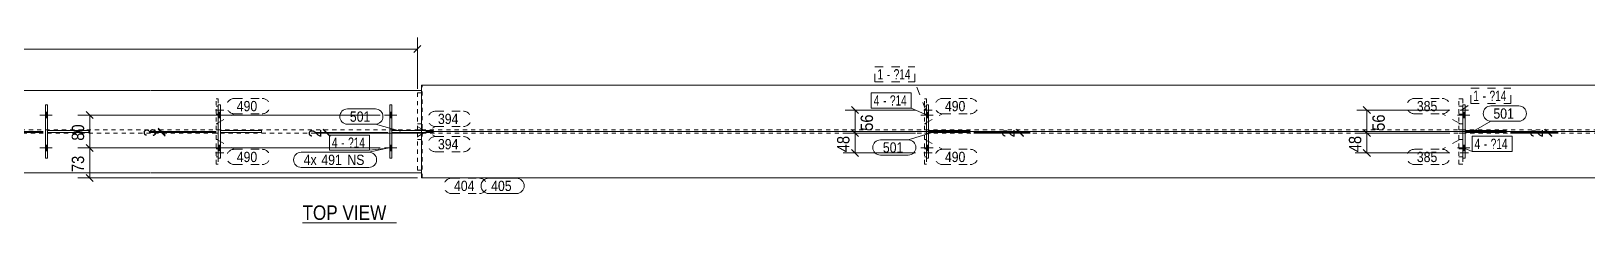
# Model space of a CAD drawing. Header units: millimetres. Extents: x 2 to 1174, y 1 to 825.
# Drawn here: x 458.1 to 835.3, y 560.3 to 606.9 of the extents above; entities that cross this region are included whole.
import ezdxf

# ---------------------------------------------------------------- set-up
doc = ezdxf.new("R2010")
doc.units = ezdxf.units.MM
for name, pattern in [('XKITLINE00', [0]), ('XKITLINE01', [4, 1, -1, 1, -1]), ('XKITLINE02', [4, 2, -2])]:
    doc.linetypes.add(name, pattern=pattern)
for name, color, linetype, lineweight in [('Bolt', 3, 'Continuous', 0), ('BoltMark', 7, 'Continuous', 0), ('Dimensions', 7, 'Continuous', 0), ('OtherObjectType', 7, 'Continuous', 0), ('Part', 2, 'Continuous', 0), ('PartMark', 7, 'Continuous', 0)]:
    doc.layers.add(name, color=color, linetype=linetype, lineweight=lineweight)
doc.styles.add('ARIAL', font='ARIAL.TTF')
doc.styles.add('ARIAL_NARROW', font='ARIALN.TTF')

# ---------------------------------------------------------------- blocks, each defined once
blk = doc.blocks.new('*A79')
at = {"layer": 'Part', "color": 2, "linetype": 'XKITLINE00', "lineweight": 0}
for p, q in [((445.57, 592.54), (487.05, 592.54)), ((487.15, 592.54), (528.95, 592.54)), ((529.05, 592.54), (552.71, 592.54)), ((552.71, 592.54), (552.71, 582.79)), ((552.71, 572.54), (552.71, 582.29)), ((445.57, 572.54), (487.05, 572.54)), ((487.15, 572.54), (528.95, 572.54)), ((529.05, 572.54), (552.71, 572.54))]:
    blk.add_line(p, q, dxfattribs=at)
at = {"layer": 'Part', "color": 7, "linetype": 'XKITLINE01', "lineweight": 0}
for p, q in [((445.57, 582.94), (487.05, 582.94)), ((487.05, 582.14), (445.57, 582.14)), ((487.15, 582.94), (528.95, 582.94)), ((528.95, 582.14), (487.15, 582.14)), ((529.05, 582.94), (552.71, 582.94)), ((552.71, 582.14), (529.05, 582.14)), ((552.71, 582.79), (552.71, 582.29))]:
    blk.add_line(p, q, dxfattribs=at)
blk = doc.blocks.new('*A80')
at = {"layer": 'Part', "color": 7, "linetype": 'XKITLINE01', "lineweight": 0}
for p, q in [((674.53, 574.64), (674.53, 582.14)), ((674.53, 582.14), (675.03, 582.14)), ((675.03, 582.14), (675.03, 574.64)), ((674.53, 580.64), (675.03, 580.64)), ((675.03, 574.64), (674.53, 574.64))]:
    blk.add_line(p, q, dxfattribs=at)
blk = doc.blocks.new('*A81')
at = {"layer": 'Part', "color": 7, "linetype": 'XKITLINE01', "lineweight": 0}
for p, q in [((502.95, 574.64), (502.95, 582.14)), ((502.95, 582.14), (503.45, 582.14)), ((503.45, 582.14), (503.45, 574.64)), ((502.95, 580.64), (503.45, 580.64)), ((503.45, 574.64), (502.95, 574.64))]:
    blk.add_line(p, q, dxfattribs=at)
blk = doc.blocks.new('*A82')
at = {"layer": 'Part', "color": 2, "linetype": 'XKITLINE00', "lineweight": 0}
for p, q in [((503.45, 576.04), (503.45, 589.04)), ((503.45, 589.04), (503.95, 589.04)), ((503.95, 589.04), (503.95, 576.04)), ((503.95, 576.04), (503.45, 576.04))]:
    blk.add_line(p, q, dxfattribs=at)
blk = doc.blocks.new('*A83')
at = {"layer": 'Part', "color": 7, "linetype": 'XKITLINE01', "lineweight": 0}
for p, q in [((502.95, 582.94), (502.95, 590.44)), ((502.95, 590.44), (503.45, 590.44)), ((503.45, 590.44), (503.45, 582.94)), ((502.95, 584.44), (503.45, 584.44)), ((503.45, 582.94), (502.95, 582.94))]:
    blk.add_line(p, q, dxfattribs=at)
blk = doc.blocks.new('*A84')
at = {"layer": 'Part', "color": 2, "linetype": 'XKITLINE00', "lineweight": 0}
for p, q in [((503.95, 582.79), (513.95, 582.79)), ((513.95, 582.29), (503.95, 582.29)), ((513.95, 582.29), (513.95, 582.79))]:
    blk.add_line(p, q, dxfattribs=at)
at = {"layer": 'Part', "color": 7, "linetype": 'XKITLINE01', "lineweight": 0}
blk.add_line((503.95, 582.29), (503.95, 582.79), dxfattribs=at)
blk.add_line((503.95, 582.29), (503.95, 582.79), dxfattribs=at)
blk = doc.blocks.new('*A85')
at = {"layer": 'Part', "color": 2, "linetype": 'XKITLINE00', "lineweight": 0}
for p, q in [((461.55, 576.04), (461.55, 589.04)), ((461.55, 589.04), (462.05, 589.04)), ((462.05, 589.04), (462.05, 576.04)), ((462.05, 576.04), (461.55, 576.04))]:
    blk.add_line(p, q, dxfattribs=at)
blk = doc.blocks.new('*A86')
at = {"layer": 'Part', "color": 2, "linetype": 'XKITLINE00', "lineweight": 0}
for p, q in [((462.05, 582.79), (472.05, 582.79)), ((472.05, 582.29), (462.05, 582.29)), ((472.05, 582.29), (472.05, 582.79))]:
    blk.add_line(p, q, dxfattribs=at)
at = {"layer": 'Part', "color": 7, "linetype": 'XKITLINE01', "lineweight": 0}
blk.add_line((462.05, 582.29), (462.05, 582.79), dxfattribs=at)
blk.add_line((462.05, 582.29), (462.05, 582.79), dxfattribs=at)
blk = doc.blocks.new('*A101')
at = {"layer": 'Part', "color": 2, "linetype": 'XKITLINE00', "lineweight": 0}
for p, q in [((805.03, 576.04), (805.03, 589.04)), ((805.03, 589.04), (805.53, 589.04)), ((805.53, 589.04), (805.53, 576.04)), ((805.53, 576.04), (805.03, 576.04))]:
    blk.add_line(p, q, dxfattribs=at)
blk = doc.blocks.new('*A102')
at = {"layer": 'Part', "color": 7, "linetype": 'XKITLINE01', "lineweight": 0}
for p, q in [((804.03, 582.94), (804.03, 590.44)), ((804.03, 590.44), (805.03, 590.44)), ((805.03, 590.44), (805.03, 582.94)), ((804.03, 584.44), (805.03, 584.44)), ((805.03, 582.94), (804.03, 582.94))]:
    blk.add_line(p, q, dxfattribs=at)
blk = doc.blocks.new('*A103')
at = {"layer": 'Part', "color": 2, "linetype": 'XKITLINE00', "lineweight": 0}
for p, q in [((805.53, 582.79), (815.53, 582.79)), ((815.53, 582.29), (805.53, 582.29)), ((815.53, 582.29), (815.53, 582.79))]:
    blk.add_line(p, q, dxfattribs=at)
at = {"layer": 'Part', "color": 7, "linetype": 'XKITLINE01', "lineweight": 0}
blk.add_line((805.53, 582.29), (805.53, 582.79), dxfattribs=at)
blk.add_line((805.53, 582.29), (805.53, 582.79), dxfattribs=at)
blk = doc.blocks.new('*A104')
at = {"layer": 'Part', "color": 2, "linetype": 'XKITLINE00', "lineweight": 0}
for p, q in [((675.03, 576.04), (675.03, 589.04)), ((675.03, 589.04), (675.53, 589.04)), ((675.53, 589.04), (675.53, 576.04)), ((675.53, 576.04), (675.03, 576.04))]:
    blk.add_line(p, q, dxfattribs=at)
blk = doc.blocks.new('*A105')
at = {"layer": 'Part', "color": 7, "linetype": 'XKITLINE01', "lineweight": 0}
for p, q in [((674.53, 582.94), (674.53, 590.44)), ((674.53, 590.44), (675.03, 590.44)), ((675.03, 590.44), (675.03, 582.94)), ((674.53, 584.44), (675.03, 584.44)), ((675.03, 582.94), (674.53, 582.94))]:
    blk.add_line(p, q, dxfattribs=at)
blk = doc.blocks.new('*A106')
at = {"layer": 'Part', "color": 2, "linetype": 'XKITLINE00', "lineweight": 0}
for p, q in [((675.53, 582.79), (685.53, 582.79)), ((685.53, 582.29), (675.53, 582.29)), ((685.53, 582.29), (685.53, 582.79))]:
    blk.add_line(p, q, dxfattribs=at)
at = {"layer": 'Part', "color": 7, "linetype": 'XKITLINE01', "lineweight": 0}
blk.add_line((675.53, 582.29), (675.53, 582.79), dxfattribs=at)
blk.add_line((675.53, 582.29), (675.53, 582.79), dxfattribs=at)
blk = doc.blocks.new('*A107')
at = {"layer": 'Part', "color": 2, "linetype": 'XKITLINE00', "lineweight": 0}
for p, q in [((545.03, 576.04), (545.03, 589.04)), ((545.03, 589.04), (545.53, 589.04)), ((545.53, 589.04), (545.53, 576.04)), ((545.53, 576.04), (545.03, 576.04))]:
    blk.add_line(p, q, dxfattribs=at)
blk = doc.blocks.new('*A108')
at = {"layer": 'Part', "color": 2, "linetype": 'XKITLINE00', "lineweight": 0}
for p, q in [((545.53, 582.79), (555.53, 582.79)), ((555.53, 582.29), (545.53, 582.29)), ((555.53, 582.29), (555.53, 582.79))]:
    blk.add_line(p, q, dxfattribs=at)
at = {"layer": 'Part', "color": 7, "linetype": 'XKITLINE01', "lineweight": 0}
blk.add_line((545.53, 582.29), (545.53, 582.79), dxfattribs=at)
blk.add_line((545.53, 582.29), (545.53, 582.79), dxfattribs=at)
blk = doc.blocks.new('*A119')
at = {"layer": 'Part', "color": 7, "linetype": 'XKITLINE01', "lineweight": 0}
for p, q in [((552.71, 582.94), (552.71, 582.94)), ((552.71, 582.94), (951.8, 582.94)), ((552.71, 582.14), (552.71, 582.94)), ((552.71, 582.14), (552.71, 582.94)), ((951.8, 582.14), (552.71, 582.14))]:
    blk.add_line(p, q, dxfattribs=at)
blk = doc.blocks.new('*A120')
at = {"layer": 'Part', "color": 7, "linetype": 'XKITLINE01', "lineweight": 0}
for p, q in [((551.71, 582.14), (551.71, 573.14)), ((552.71, 582.14), (551.71, 582.14)), ((552.71, 573.14), (552.71, 582.14)), ((552.71, 580.64), (551.71, 580.64)), ((551.71, 573.14), (552.71, 573.14))]:
    blk.add_line(p, q, dxfattribs=at)
blk = doc.blocks.new('*A121')
at = {"layer": 'Part', "color": 7, "linetype": 'XKITLINE01', "lineweight": 0}
for p, q in [((551.71, 591.94), (551.71, 582.94)), ((552.71, 591.94), (551.71, 591.94)), ((552.71, 582.94), (552.71, 591.94)), ((552.71, 584.44), (551.71, 584.44)), ((551.71, 582.94), (552.71, 582.94))]:
    blk.add_line(p, q, dxfattribs=at)
blk = doc.blocks.new('*A124')
at = {"layer": 'Part', "color": 7, "linetype": 'XKITLINE01', "lineweight": 0}
for p, q in [((940.49, 593.79), (552.71, 593.79)), ((552.71, 593.79), (552.71, 571.29)), ((552.88, 571.29), (552.88, 593.79)), ((552.71, 571.29), (940.49, 571.29))]:
    blk.add_line(p, q, dxfattribs=at)
blk = doc.blocks.new('*A126')
at = {"layer": 'Part', "color": 2, "linetype": 'XKITLINE00', "lineweight": 0}
for p, q in [((951.8, 593.79), (552.71, 593.79)), ((552.71, 593.79), (552.71, 582.79)), ((552.71, 571.29), (552.71, 582.29)), ((951.8, 571.29), (552.71, 571.29))]:
    blk.add_line(p, q, dxfattribs=at)
at = {"layer": 'Part', "color": 7, "linetype": 'XKITLINE01', "lineweight": 0}
blk.add_line((552.71, 582.79), (552.71, 582.29), dxfattribs=at)
blk = doc.blocks.new('*A128')
at = {"layer": 'Bolt', "color": 3, "linetype": 'XKITLINE02', "lineweight": 0}
for p, q in [((504.8, 577.34), (501.8, 577.34)), ((503.45, 578.32), (502.95, 578.32)), ((503.45, 576.36), (502.95, 576.36))]:
    blk.add_line(p, q, dxfattribs=at)
blk = doc.blocks.new('*A129')
at = {"layer": 'Bolt'}
for points in [[(503.45, 587.24), (503.95, 587.24), (503.95, 585.84), (503.45, 585.84)], [(503.45, 587.24), (503.95, 587.24), (503.95, 585.84), (503.45, 585.84)], [(503.45, 579.24), (503.95, 579.24), (503.95, 577.84), (503.45, 577.84)], [(503.45, 579.24), (503.95, 579.24), (503.95, 577.84), (503.45, 577.84)]]:
    blk.add_hatch(color=3, dxfattribs=at).paths.add_polyline_path(points, flags=17)
at = {"layer": 'Bolt', "color": 3, "linetype": 'XKITLINE00', "lineweight": 0}
for p, q in [((505.11, 586.54), (502.11, 586.54)), ((505.11, 586.54), (502.11, 586.54)), ((503.95, 587.24), (503.45, 587.24)), ((503.95, 587.24), (503.45, 587.24)), ((503.95, 585.84), (503.45, 585.84)), ((503.95, 585.84), (503.45, 585.84)), ((505.11, 578.54), (502.11, 578.54)), ((505.11, 578.54), (502.11, 578.54)), ((503.95, 579.24), (503.45, 579.24)), ((503.95, 579.24), (503.45, 579.24)), ((503.95, 577.84), (503.45, 577.84)), ((503.95, 577.84), (503.45, 577.84))]:
    blk.add_line(p, q, dxfattribs=at)
blk = doc.blocks.new('*A130')
at = {"layer": 'Bolt', "color": 3, "linetype": 'XKITLINE02', "lineweight": 0}
for p, q in [((503.45, 588.72), (502.95, 588.72)), ((504.8, 587.74), (501.8, 587.74)), ((503.45, 586.76), (502.95, 586.76))]:
    blk.add_line(p, q, dxfattribs=at)
blk = doc.blocks.new('*A131')
at = {"layer": 'Bolt'}
for points in [[(461.55, 587.24), (462.05, 587.24), (462.05, 585.84), (461.55, 585.84)], [(461.55, 587.24), (462.05, 587.24), (462.05, 585.84), (461.55, 585.84)], [(461.55, 579.24), (462.05, 579.24), (462.05, 577.84), (461.55, 577.84)], [(461.55, 579.24), (462.05, 579.24), (462.05, 577.84), (461.55, 577.84)]]:
    blk.add_hatch(color=3, dxfattribs=at).paths.add_polyline_path(points, flags=17)
at = {"layer": 'Bolt', "color": 3, "linetype": 'XKITLINE00', "lineweight": 0}
for p, q in [((463.21, 586.54), (460.21, 586.54)), ((463.21, 586.54), (460.21, 586.54)), ((462.05, 587.24), (461.55, 587.24)), ((462.05, 587.24), (461.55, 587.24)), ((462.05, 585.84), (461.55, 585.84)), ((462.05, 585.84), (461.55, 585.84)), ((463.21, 578.54), (460.21, 578.54)), ((463.21, 578.54), (460.21, 578.54)), ((462.05, 579.24), (461.55, 579.24)), ((462.05, 579.24), (461.55, 579.24)), ((462.05, 577.84), (461.55, 577.84)), ((462.05, 577.84), (461.55, 577.84))]:
    blk.add_line(p, q, dxfattribs=at)
blk = doc.blocks.new('*A143')
at = {"layer": 'Bolt', "color": 3, "linetype": 'XKITLINE02', "lineweight": 0}
for p, q in [((806.38, 577.34), (802.88, 577.34)), ((805.03, 578.32), (804.03, 578.32)), ((805.03, 576.36), (804.03, 576.36))]:
    blk.add_line(p, q, dxfattribs=at)
blk = doc.blocks.new('*A144')
at = {"layer": 'Bolt', "color": 3, "linetype": 'XKITLINE02', "lineweight": 0}
for p, q in [((676.38, 577.34), (673.38, 577.34)), ((675.03, 578.32), (674.53, 578.32)), ((675.03, 576.36), (674.53, 576.36))]:
    blk.add_line(p, q, dxfattribs=at)
blk = doc.blocks.new('*A145')
at = {"layer": 'Bolt'}
for points in [[(805.03, 587.24), (805.53, 587.24), (805.53, 585.84), (805.03, 585.84)], [(805.03, 587.24), (805.53, 587.24), (805.53, 585.84), (805.03, 585.84)], [(805.03, 579.24), (805.53, 579.24), (805.53, 577.84), (805.03, 577.84)], [(805.03, 579.24), (805.53, 579.24), (805.53, 577.84), (805.03, 577.84)]]:
    blk.add_hatch(color=3, dxfattribs=at).paths.add_polyline_path(points, flags=17)
at = {"layer": 'Bolt', "color": 3, "linetype": 'XKITLINE00', "lineweight": 0}
for p, q in [((806.69, 586.54), (803.69, 586.54)), ((806.69, 586.54), (803.69, 586.54)), ((805.53, 587.24), (805.03, 587.24)), ((805.53, 587.24), (805.03, 587.24)), ((805.53, 585.84), (805.03, 585.84)), ((805.53, 585.84), (805.03, 585.84)), ((806.69, 578.54), (803.69, 578.54)), ((806.69, 578.54), (803.69, 578.54)), ((805.53, 579.24), (805.03, 579.24)), ((805.53, 579.24), (805.03, 579.24)), ((805.53, 577.84), (805.03, 577.84)), ((805.53, 577.84), (805.03, 577.84))]:
    blk.add_line(p, q, dxfattribs=at)
blk = doc.blocks.new('*A146')
at = {"layer": 'Bolt', "color": 3, "linetype": 'XKITLINE02', "lineweight": 0}
for p, q in [((805.03, 588.72), (804.03, 588.72)), ((806.38, 587.74), (802.88, 587.74)), ((805.03, 586.76), (804.03, 586.76))]:
    blk.add_line(p, q, dxfattribs=at)
blk = doc.blocks.new('*A147')
at = {"layer": 'Bolt'}
for points in [[(675.03, 587.24), (675.53, 587.24), (675.53, 585.84), (675.03, 585.84)], [(675.03, 587.24), (675.53, 587.24), (675.53, 585.84), (675.03, 585.84)], [(675.03, 579.24), (675.53, 579.24), (675.53, 577.84), (675.03, 577.84)], [(675.03, 579.24), (675.53, 579.24), (675.53, 577.84), (675.03, 577.84)]]:
    blk.add_hatch(color=3, dxfattribs=at).paths.add_polyline_path(points, flags=17)
at = {"layer": 'Bolt', "color": 3, "linetype": 'XKITLINE00', "lineweight": 0}
for p, q in [((676.69, 586.54), (673.69, 586.54)), ((676.69, 586.54), (673.69, 586.54)), ((675.53, 587.24), (675.03, 587.24)), ((675.53, 587.24), (675.03, 587.24)), ((675.53, 585.84), (675.03, 585.84)), ((675.53, 585.84), (675.03, 585.84)), ((676.69, 578.54), (673.69, 578.54)), ((676.69, 578.54), (673.69, 578.54)), ((675.53, 579.24), (675.03, 579.24)), ((675.53, 579.24), (675.03, 579.24)), ((675.53, 577.84), (675.03, 577.84)), ((675.53, 577.84), (675.03, 577.84))]:
    blk.add_line(p, q, dxfattribs=at)
blk = doc.blocks.new('*A148')
at = {"layer": 'Bolt', "color": 3, "linetype": 'XKITLINE02', "lineweight": 0}
for p, q in [((675.03, 588.72), (674.53, 588.72)), ((676.38, 587.74), (673.38, 587.74)), ((675.03, 586.76), (674.53, 586.76))]:
    blk.add_line(p, q, dxfattribs=at)
blk = doc.blocks.new('*A149')
at = {"layer": 'Bolt'}
for points in [[(545.03, 587.24), (545.53, 587.24), (545.53, 585.84), (545.03, 585.84)], [(545.03, 587.24), (545.53, 587.24), (545.53, 585.84), (545.03, 585.84)], [(545.03, 579.24), (545.53, 579.24), (545.53, 577.84), (545.03, 577.84)], [(545.03, 579.24), (545.53, 579.24), (545.53, 577.84), (545.03, 577.84)]]:
    blk.add_hatch(color=3, dxfattribs=at).paths.add_polyline_path(points, flags=17)
at = {"layer": 'Bolt', "color": 3, "linetype": 'XKITLINE00', "lineweight": 0}
for p, q in [((546.69, 586.54), (543.69, 586.54)), ((546.69, 586.54), (543.69, 586.54)), ((545.53, 587.24), (545.03, 587.24)), ((545.53, 587.24), (545.03, 587.24)), ((545.53, 585.84), (545.03, 585.84)), ((545.53, 585.84), (545.03, 585.84)), ((546.69, 578.54), (543.69, 578.54)), ((546.69, 578.54), (543.69, 578.54)), ((545.53, 579.24), (545.03, 579.24)), ((545.53, 579.24), (545.03, 579.24)), ((545.53, 577.84), (545.03, 577.84)), ((545.53, 577.84), (545.03, 577.84))]:
    blk.add_line(p, q, dxfattribs=at)
blk = doc.blocks.new('*A152')
at = {"layer": 'Part', "color": 7, "linetype": 'XKITLINE01', "lineweight": 0}
for p, q in [((804.03, 574.64), (804.03, 582.14)), ((804.03, 582.14), (805.03, 582.14)), ((805.03, 582.14), (805.03, 574.64)), ((804.03, 580.64), (805.03, 580.64)), ((805.03, 574.64), (804.03, 574.64))]:
    blk.add_line(p, q, dxfattribs=at)
blk = doc.blocks.new('*A295')
at = {"layer": 'Dimensions', "color": 7, "linetype": 'XKITLINE00', "lineweight": 0}
for p, q in [((542.69, 578.54), (469.44, 578.54)), ((471.44, 579.39), (473.14, 577.69)), ((472.29, 571.29), (472.29, 578.54)), ((551.71, 571.29), (469.44, 571.29)), ((471.44, 572.14), (473.14, 570.44))]:
    blk.add_line(p, q, dxfattribs=at)
at = {"layer": 'Dimensions', "color": 3}
for p in [(472.29, 578.54), (472.29, 571.29)]:
    blk.add_point(p, dxfattribs=at)
at = {"layer": 'Dimensions', "color": 3, "style": 'ARIAL', "width": 0.85}
blk.add_text('73', height=3, rotation=90.0002, dxfattribs=at).set_placement((470.94, 572.69))
blk = doc.blocks.new('*A296')
at = {"layer": 'Dimensions', "color": 7, "linetype": 'XKITLINE00', "lineweight": 0}
for p, q in [((542.69, 586.54), (469.44, 586.54)), ((471.44, 587.39), (473.14, 585.69)), ((472.29, 578.54), (472.29, 586.54)), ((542.69, 578.54), (469.44, 578.54)), ((471.44, 579.39), (473.14, 577.69))]:
    blk.add_line(p, q, dxfattribs=at)
at = {"layer": 'Dimensions', "color": 3}
for p in [(472.29, 586.54), (472.29, 578.54)]:
    blk.add_point(p, dxfattribs=at)
at = {"layer": 'Dimensions', "color": 3, "style": 'ARIAL', "width": 0.85}
blk.add_text('80', height=3, rotation=90.0002, dxfattribs=at).set_placement((470.94, 580.31))
blk = doc.blocks.new('*A297')
at = {"layer": 'Dimensions', "color": 7, "linetype": 'XKITLINE00', "lineweight": 0}
for p, q in [((544.53, 582.29), (526.88, 582.29)), ((551.71, 582.14), (526.88, 582.14)), ((528.88, 583.14), (530.58, 581.44)), ((528.88, 582.99), (530.58, 581.29)), ((529.73, 582.14), (529.73, 582.29))]:
    blk.add_line(p, q, dxfattribs=at)
at = {"layer": 'Dimensions', "color": 3}
for p in [(529.73, 582.29), (529.73, 582.14)]:
    blk.add_point(p, dxfattribs=at)
at = {"layer": 'Dimensions', "color": 3, "style": 'ARIAL', "width": 0.85}
blk.add_text('2', height=3, rotation=90.0002, dxfattribs=at).set_placement((528.38, 581.1))
blk = doc.blocks.new('*A298')
at = {"layer": 'Dimensions', "color": 7, "linetype": 'XKITLINE00', "lineweight": 0}
for p, q in [((313.4, 592.94), (313.4, 605.39)), ((551.71, 592.94), (551.71, 605.39)), ((314.24, 603.39), (312.55, 601.69)), ((313.4, 602.54), (551.71, 602.54)), ((552.55, 603.39), (550.86, 601.69))]:
    blk.add_line(p, q, dxfattribs=at)
at = {"layer": 'Dimensions', "color": 3}
for p in [(313.4, 602.54), (551.71, 602.54)]:
    blk.add_point(p, dxfattribs=at)
at = {"layer": 'Dimensions', "color": 3, "style": 'ARIAL', "width": 0.85}
blk.add_text('6798', height=3, dxfattribs=at).set_placement((428.1, 603.89))
blk = doc.blocks.new('*A299')
at = {"layer": 'BoltMark', "color": 7, "linetype": 'XKITLINE00', "lineweight": 0}
for p, q in [((530.37, 581.68), (540.06, 581.68)), ((530.37, 577.98), (530.37, 581.68)), ((540.06, 577.98), (540.06, 581.68)), ((530.37, 577.98), (540.06, 577.98)), ((545.19, 578.54), (540.06, 577.98))]:
    blk.add_line(p, q, dxfattribs=at)
at = {"layer": 'BoltMark', "color": 3, "style": 'ARIAL_NARROW', "width": 0.85}
for s, p in [('4', (530.97, 578.58)), ('?14', (534.9, 578.58)), ('-', (533.24, 578.58))]:
    blk.add_text(s, height=2.5, dxfattribs=at).set_placement(p)
blk = doc.blocks.new('*A300')
at = {"layer": 'PartMark', "color": 7, "linetype": 'XKITLINE00', "lineweight": 0}
for p, q in [((534.73, 588.01), (541.5, 588.01)), ((534.73, 584.31), (541.5, 584.31)), ((547.56, 582.66), (541.5, 584.31))]:
    blk.add_line(p, q, dxfattribs=at)
for centre, start, end in [((534.73, 586.16), 90, 270), ((541.5, 586.16), 270, 90)]:
    blk.add_arc(centre, 1.85, start, end, dxfattribs=at)
at = {"layer": 'PartMark', "color": 3, "style": 'ARIAL', "width": 0.85}
blk.add_text('501', height=2.5, dxfattribs=at).set_placement((535.33, 584.91))
blk = doc.blocks.new('*A301')
at = {"layer": 'PartMark', "color": 7, "linetype": 'XKITLINE00', "lineweight": 0}
for p, q in [((523.55, 577.52), (539.96, 577.52)), ((545.16, 578.67), (539.96, 577.52)), ((523.55, 573.82), (539.96, 573.82))]:
    blk.add_line(p, q, dxfattribs=at)
for centre, start, end in [((523.55, 575.67), 90, 270), ((539.96, 575.67), 270, 90)]:
    blk.add_arc(centre, 1.85, start, end, dxfattribs=at)
at = {"layer": 'PartMark', "color": 3, "style": 'ARIAL', "width": 0.85}
for s, p in [('4x', (524.15, 574.42)), ('491', (528.42, 574.42)), ('NS', (534.73, 574.42))]:
    blk.add_text(s, height=2.5, dxfattribs=at).set_placement(p)
blk = doc.blocks.new('*A302')
at = {"layer": 'OtherObjectType', "color": 7, "linetype": 'XKITLINE00', "lineweight": 0}
blk.add_line((523.84, 560.34), (546.66, 560.34), dxfattribs=at)
at = {"layer": 'OtherObjectType', "color": 7, "style": 'ARIAL', "width": 0.85}
blk.add_text('TOP VIEW', height=3.5, dxfattribs=at).set_placement((523.84, 561.09))
blk = doc.blocks.new('*A309')
at = {"layer": 'Dimensions', "color": 7, "linetype": 'XKITLINE00', "lineweight": 0}
for p, q in [((461.05, 582.54), (442.88, 582.54)), ((461.05, 582.29), (442.88, 582.29)), ((444.88, 583.39), (446.58, 581.69)), ((444.88, 583.14), (446.58, 581.44)), ((445.73, 582.29), (445.73, 582.54))]:
    blk.add_line(p, q, dxfattribs=at)
at = {"layer": 'Dimensions', "color": 3}
for p in [(445.73, 582.54), (445.73, 582.29)]:
    blk.add_point(p, dxfattribs=at)
at = {"layer": 'Dimensions', "color": 3, "style": 'ARIAL', "width": 0.85}
blk.add_text('3', height=3, rotation=90.0002, dxfattribs=at).set_placement((444.38, 581.3))
blk = doc.blocks.new('*A310')
at = {"layer": 'Dimensions', "color": 7, "linetype": 'XKITLINE00', "lineweight": 0}
for p, q in [((502.95, 582.54), (486.88, 582.54)), ((502.95, 582.29), (486.88, 582.29)), ((488.88, 583.39), (490.58, 581.69)), ((488.88, 583.14), (490.58, 581.44)), ((489.73, 582.29), (489.73, 582.54))]:
    blk.add_line(p, q, dxfattribs=at)
at = {"layer": 'Dimensions', "color": 3}
for p in [(489.73, 582.54), (489.73, 582.29)]:
    blk.add_point(p, dxfattribs=at)
at = {"layer": 'Dimensions', "color": 3, "style": 'ARIAL', "width": 0.85}
blk.add_text('3', height=3, rotation=90.0002, dxfattribs=at).set_placement((488.38, 581.3))
blk = doc.blocks.new('*A324')
at = {"layer": 'PartMark', "color": 7, "linetype": 'XKITLINE02', "lineweight": 0}
for p, q in [((507.32, 590.56), (514.08, 590.56)), ((503.08, 584.47), (507.32, 586.86)), ((507.32, 586.86), (514.08, 586.86))]:
    blk.add_line(p, q, dxfattribs=at)
for centre, start, end in [((507.32, 588.71), 90, 270), ((514.08, 588.71), 270, 90)]:
    blk.add_arc(centre, 1.85, start, end, dxfattribs=at)
at = {"layer": 'PartMark', "color": 3, "style": 'ARIAL', "width": 0.85}
blk.add_text('490', height=2.5, dxfattribs=at).set_placement((507.92, 587.46))
blk = doc.blocks.new('*A325')
at = {"layer": 'PartMark', "color": 7, "linetype": 'XKITLINE02', "lineweight": 0}
for p, q in [((503.08, 580.61), (507.32, 578.22)), ((507.32, 578.22), (514.08, 578.22)), ((507.32, 574.52), (514.08, 574.52))]:
    blk.add_line(p, q, dxfattribs=at)
for centre, start, end in [((507.32, 576.37), 90, 270), ((514.08, 576.37), 270, 90)]:
    blk.add_arc(centre, 1.85, start, end, dxfattribs=at)
at = {"layer": 'PartMark', "color": 3, "style": 'ARIAL', "width": 0.85}
blk.add_text('490', height=2.5, dxfattribs=at).set_placement((507.92, 575.12))
blk = doc.blocks.new('*A332')
at = {"layer": 'Dimensions', "color": 7, "linetype": 'XKITLINE00', "lineweight": 0}
blk.add_line((553.71, 582.54), (972.58, 582.54), dxfattribs=at)
blk = doc.blocks.new('*A333')
at = {"layer": 'Dimensions', "color": 7, "linetype": 'XKITLINE00', "lineweight": 0}
for p, q in [((801.88, 582.14), (778.88, 582.14)), ((780.88, 582.99), (782.58, 581.29)), ((781.73, 577.34), (781.73, 582.14)), ((801.88, 577.34), (778.88, 577.34)), ((780.88, 578.19), (782.58, 576.49))]:
    blk.add_line(p, q, dxfattribs=at)
at = {"layer": 'Dimensions', "color": 3}
for p in [(781.73, 582.14), (781.73, 577.34)]:
    blk.add_point(p, dxfattribs=at)
at = {"layer": 'Dimensions', "color": 3, "style": 'ARIAL', "width": 0.85}
blk.add_text('48', height=3, rotation=90.0002, dxfattribs=at).set_placement((780.38, 577.51))
blk = doc.blocks.new('*A334')
at = {"layer": 'Dimensions', "color": 7, "linetype": 'XKITLINE00', "lineweight": 0}
for p, q in [((780.88, 588.59), (782.58, 586.89)), ((801.88, 587.74), (779.33, 587.74)), ((781.73, 582.14), (781.73, 587.74)), ((801.88, 582.14), (779.33, 582.14)), ((780.88, 582.99), (782.58, 581.29))]:
    blk.add_line(p, q, dxfattribs=at)
at = {"layer": 'Dimensions', "color": 3}
for p in [(781.73, 587.74), (781.73, 582.14)]:
    blk.add_point(p, dxfattribs=at)
at = {"layer": 'Dimensions', "color": 3, "style": 'ARIAL', "width": 0.85}
blk.add_text('56', height=3, rotation=90.0002, dxfattribs=at).set_placement((786.08, 582.71))
blk = doc.blocks.new('*A335')
at = {"layer": 'Dimensions', "color": 7, "linetype": 'XKITLINE00', "lineweight": 0}
for p, q in [((672.38, 582.14), (654.88, 582.14)), ((656.88, 582.99), (658.58, 581.29)), ((657.73, 577.34), (657.73, 582.14)), ((672.38, 577.34), (654.88, 577.34)), ((656.88, 578.19), (658.58, 576.49))]:
    blk.add_line(p, q, dxfattribs=at)
at = {"layer": 'Dimensions', "color": 3}
for p in [(657.73, 582.14), (657.73, 577.34)]:
    blk.add_point(p, dxfattribs=at)
at = {"layer": 'Dimensions', "color": 3, "style": 'ARIAL', "width": 0.85}
blk.add_text('48', height=3, rotation=90.0002, dxfattribs=at).set_placement((656.38, 577.51))
blk = doc.blocks.new('*A336')
at = {"layer": 'Dimensions', "color": 7, "linetype": 'XKITLINE00', "lineweight": 0}
for p, q in [((656.88, 588.59), (658.58, 586.89)), ((672.38, 587.74), (655.33, 587.74)), ((657.73, 582.14), (657.73, 587.74)), ((672.38, 582.14), (655.33, 582.14)), ((656.88, 582.99), (658.58, 581.29))]:
    blk.add_line(p, q, dxfattribs=at)
at = {"layer": 'Dimensions', "color": 3}
for p in [(657.73, 587.74), (657.73, 582.14)]:
    blk.add_point(p, dxfattribs=at)
at = {"layer": 'Dimensions', "color": 3, "style": 'ARIAL', "width": 0.85}
blk.add_text('56', height=3, rotation=90.0002, dxfattribs=at).set_placement((662.08, 582.71))
blk = doc.blocks.new('*A337')
at = {"layer": 'Dimensions', "color": 7, "linetype": 'XKITLINE00', "lineweight": 0}
for p, q in [((816.53, 582.29), (828.13, 582.29)), ((816.53, 582.14), (828.13, 582.14)), ((824.88, 583.14), (826.58, 581.44)), ((824.88, 582.99), (826.58, 581.29)), ((825.73, 582.14), (825.73, 582.29))]:
    blk.add_line(p, q, dxfattribs=at)
at = {"layer": 'Dimensions', "color": 3}
for p in [(825.73, 582.29), (825.73, 582.14)]:
    blk.add_point(p, dxfattribs=at)
at = {"layer": 'Dimensions', "color": 3, "style": 'ARIAL', "width": 0.85}
blk.add_text('2', height=3, rotation=90.0002, dxfattribs=at).set_placement((824.38, 581.1))
blk = doc.blocks.new('*A338')
at = {"layer": 'Dimensions', "color": 7, "linetype": 'XKITLINE00', "lineweight": 0}
for p, q in [((686.53, 582.29), (700.13, 582.29)), ((686.53, 582.14), (700.13, 582.14)), ((696.88, 583.14), (698.58, 581.44)), ((696.88, 582.99), (698.58, 581.29)), ((697.73, 582.14), (697.73, 582.29))]:
    blk.add_line(p, q, dxfattribs=at)
at = {"layer": 'Dimensions', "color": 3}
for p in [(697.73, 582.29), (697.73, 582.14)]:
    blk.add_point(p, dxfattribs=at)
at = {"layer": 'Dimensions', "color": 3, "style": 'ARIAL', "width": 0.85}
blk.add_text('2', height=3, rotation=90.0002, dxfattribs=at).set_placement((696.38, 581.1))
blk = doc.blocks.new('*A341')
at = {"layer": 'BoltMark', "color": 7, "linetype": 'XKITLINE02', "lineweight": 0}
for p, q in [((662.56, 598.28), (672.25, 598.28)), ((662.56, 594.58), (662.56, 598.28)), ((672.25, 594.58), (672.25, 598.28)), ((662.56, 594.58), (672.25, 594.58)), ((674.88, 587.74), (672.25, 594.58))]:
    blk.add_line(p, q, dxfattribs=at)
at = {"layer": 'BoltMark', "color": 3, "style": 'ARIAL_NARROW', "width": 0.85}
for s, p in [('1', (663.16, 595.18)), ('-', (665.43, 595.18)), ('?14', (667.09, 595.18))]:
    blk.add_text(s, height=2.5, dxfattribs=at).set_placement(p)
blk = doc.blocks.new('*A342')
at = {"layer": 'BoltMark', "color": 7, "linetype": 'XKITLINE00', "lineweight": 0}
for p, q in [((661.66, 591.93), (671.35, 591.93)), ((661.66, 588.23), (661.66, 591.93)), ((671.35, 588.23), (671.35, 591.93)), ((661.66, 588.23), (671.35, 588.23)), ((675.19, 586.54), (671.35, 588.23))]:
    blk.add_line(p, q, dxfattribs=at)
at = {"layer": 'BoltMark', "color": 3, "style": 'ARIAL_NARROW', "width": 0.85}
for s, p in [('4', (662.26, 588.83)), ('-', (664.53, 588.83)), ('?14', (666.19, 588.83))]:
    blk.add_text(s, height=2.5, dxfattribs=at).set_placement(p)
blk = doc.blocks.new('*A343')
at = {"layer": 'BoltMark', "color": 7, "linetype": 'XKITLINE02', "lineweight": 0}
for p, q in [((806.93, 593.05), (816.62, 593.05)), ((806.93, 589.35), (806.93, 593.05)), ((816.62, 589.35), (816.62, 593.05)), ((804.63, 587.74), (806.93, 589.35)), ((806.93, 589.35), (816.62, 589.35))]:
    blk.add_line(p, q, dxfattribs=at)
at = {"layer": 'BoltMark', "color": 3, "style": 'ARIAL_NARROW', "width": 0.85}
for s, p in [('1', (807.53, 589.95)), ('?14', (811.46, 589.95)), ('-', (809.8, 589.95))]:
    blk.add_text(s, height=2.5, dxfattribs=at).set_placement(p)
blk = doc.blocks.new('*A344')
at = {"layer": 'BoltMark', "color": 7, "linetype": 'XKITLINE00', "lineweight": 0}
for p, q in [((807.23, 581.39), (816.91, 581.39)), ((807.23, 577.69), (807.23, 581.39)), ((816.91, 577.69), (816.91, 581.39)), ((805.19, 578.54), (807.23, 577.69)), ((807.23, 577.69), (816.91, 577.69))]:
    blk.add_line(p, q, dxfattribs=at)
at = {"layer": 'BoltMark', "color": 3, "style": 'ARIAL_NARROW', "width": 0.85}
for s, p in [('4', (807.83, 578.29)), ('-', (810.09, 578.29)), ('?14', (811.75, 578.29))]:
    blk.add_text(s, height=2.5, dxfattribs=at).set_placement(p)
blk = doc.blocks.new('*A346')
at = {"layer": 'PartMark', "color": 7, "linetype": 'XKITLINE00', "lineweight": 0}
for p, q in [((568.96, 571.19), (575.72, 571.19)), ((568.96, 567.49), (575.72, 567.49))]:
    blk.add_line(p, q, dxfattribs=at)
for centre, start, end in [((568.96, 569.34), 90, 270), ((575.72, 569.34), 270, 90)]:
    blk.add_arc(centre, 1.85, start, end, dxfattribs=at)
at = {"layer": 'PartMark', "color": 3, "style": 'ARIAL', "width": 0.85}
blk.add_text('405', height=2.5, dxfattribs=at).set_placement((569.56, 568.09))
blk = doc.blocks.new('*A347')
at = {"layer": 'PartMark', "color": 7, "linetype": 'XKITLINE02', "lineweight": 0}
for p, q in [((559.96, 571.19), (566.72, 571.19)), ((559.96, 567.49), (566.72, 567.49))]:
    blk.add_line(p, q, dxfattribs=at)
for centre, start, end in [((559.96, 569.34), 90, 270), ((566.72, 569.34), 270, 90)]:
    blk.add_arc(centre, 1.85, start, end, dxfattribs=at)
at = {"layer": 'PartMark', "color": 3, "style": 'ARIAL', "width": 0.85}
blk.add_text('404', height=2.5, dxfattribs=at).set_placement((560.56, 568.09))
blk = doc.blocks.new('*A348')
at = {"layer": 'PartMark', "color": 7, "linetype": 'XKITLINE02', "lineweight": 0}
for p, q in [((551.83, 583.71), (556.07, 581.32)), ((556.07, 581.32), (562.83, 581.32)), ((556.07, 577.62), (562.83, 577.62))]:
    blk.add_line(p, q, dxfattribs=at)
for centre, start, end in [((556.07, 579.47), 90, 270), ((562.83, 579.47), 270, 90)]:
    blk.add_arc(centre, 1.85, start, end, dxfattribs=at)
at = {"layer": 'PartMark', "color": 3, "style": 'ARIAL', "width": 0.85}
blk.add_text('394', height=2.5, dxfattribs=at).set_placement((556.67, 578.22))
blk = doc.blocks.new('*A349')
at = {"layer": 'PartMark', "color": 7, "linetype": 'XKITLINE02', "lineweight": 0}
for p, q in [((556.07, 587.46), (562.83, 587.46)), ((551.83, 581.37), (556.07, 583.76)), ((556.07, 583.76), (562.83, 583.76))]:
    blk.add_line(p, q, dxfattribs=at)
for centre, start, end in [((556.07, 585.61), 90, 270), ((562.83, 585.61), 270, 90)]:
    blk.add_arc(centre, 1.85, start, end, dxfattribs=at)
at = {"layer": 'PartMark', "color": 3, "style": 'ARIAL', "width": 0.85}
blk.add_text('394', height=2.5, dxfattribs=at).set_placement((556.67, 584.36))
blk = doc.blocks.new('*A357')
at = {"layer": 'PartMark', "color": 7, "linetype": 'XKITLINE00', "lineweight": 0}
for p, q in [((677.56, 582.66), (670.63, 580.51)), ((663.87, 580.51), (670.63, 580.51)), ((663.87, 576.81), (670.63, 576.81))]:
    blk.add_line(p, q, dxfattribs=at)
for centre, start, end in [((663.87, 578.66), 90, 270), ((670.63, 578.66), 270, 90)]:
    blk.add_arc(centre, 1.85, start, end, dxfattribs=at)
at = {"layer": 'PartMark', "color": 3, "style": 'ARIAL', "width": 0.85}
blk.add_text('501', height=2.5, dxfattribs=at).set_placement((664.47, 577.41))
blk = doc.blocks.new('*A358')
at = {"layer": 'PartMark', "color": 7, "linetype": 'XKITLINE02', "lineweight": 0}
for p, q in [((678.9, 590.56), (685.66, 590.56)), ((674.66, 584.47), (678.9, 586.86)), ((678.9, 586.86), (685.66, 586.86))]:
    blk.add_line(p, q, dxfattribs=at)
for centre, start, end in [((678.9, 588.71), 90, 270), ((685.66, 588.71), 270, 90)]:
    blk.add_arc(centre, 1.85, start, end, dxfattribs=at)
at = {"layer": 'PartMark', "color": 3, "style": 'ARIAL', "width": 0.85}
blk.add_text('490', height=2.5, dxfattribs=at).set_placement((679.5, 587.46))
blk = doc.blocks.new('*A359')
at = {"layer": 'PartMark', "color": 7, "linetype": 'XKITLINE00', "lineweight": 0}
for p, q in [((811.8, 588.75), (818.56, 588.75)), ((807.56, 582.66), (811.8, 585.05)), ((811.8, 585.05), (818.56, 585.05))]:
    blk.add_line(p, q, dxfattribs=at)
for centre, start, end in [((811.8, 586.9), 90, 270), ((818.56, 586.9), 270, 90)]:
    blk.add_arc(centre, 1.85, start, end, dxfattribs=at)
at = {"layer": 'PartMark', "color": 3, "style": 'ARIAL', "width": 0.85}
blk.add_text('501', height=2.5, dxfattribs=at).set_placement((812.4, 585.65))
blk = doc.blocks.new('*A360')
at = {"layer": 'PartMark', "color": 7, "linetype": 'XKITLINE02', "lineweight": 0}
for p, q in [((793.25, 590.56), (800.02, 590.56)), ((793.25, 586.86), (800.02, 586.86)), ((804.26, 584.47), (800.02, 586.86))]:
    blk.add_line(p, q, dxfattribs=at)
for centre, start, end in [((793.25, 588.71), 90, 270), ((800.02, 588.71), 270, 90)]:
    blk.add_arc(centre, 1.85, start, end, dxfattribs=at)
at = {"layer": 'PartMark', "color": 3, "style": 'ARIAL', "width": 0.85}
blk.add_text('385', height=2.5, dxfattribs=at).set_placement((793.85, 587.46))
blk = doc.blocks.new('*A361')
at = {"layer": 'PartMark', "color": 7, "linetype": 'XKITLINE02', "lineweight": 0}
for p, q in [((674.66, 580.61), (678.9, 578.22)), ((678.9, 578.22), (685.66, 578.22)), ((678.9, 574.52), (685.66, 574.52))]:
    blk.add_line(p, q, dxfattribs=at)
for centre, start, end in [((678.9, 576.37), 90, 270), ((685.66, 576.37), 270, 90)]:
    blk.add_arc(centre, 1.85, start, end, dxfattribs=at)
at = {"layer": 'PartMark', "color": 3, "style": 'ARIAL', "width": 0.85}
blk.add_text('490', height=2.5, dxfattribs=at).set_placement((679.5, 575.12))
blk = doc.blocks.new('*A362')
at = {"layer": 'PartMark', "color": 7, "linetype": 'XKITLINE02', "lineweight": 0}
for p, q in [((793.25, 578.22), (800.02, 578.22)), ((804.26, 580.61), (800.02, 578.22)), ((793.25, 574.52), (800.02, 574.52))]:
    blk.add_line(p, q, dxfattribs=at)
for centre, start, end in [((793.25, 576.37), 90, 270), ((800.02, 576.37), 270, 90)]:
    blk.add_arc(centre, 1.85, start, end, dxfattribs=at)
at = {"layer": 'PartMark', "color": 3, "style": 'ARIAL', "width": 0.85}
blk.add_text('385', height=2.5, dxfattribs=at).set_placement((793.85, 575.12))

msp = doc.modelspace()

# ---------------------------------------------------------------- block references
at = {"lineweight": 0}
for name in ['*A298', '*A341', '*A124', '*A126', '*A343', '*A85', '*A130', '*A83', '*A324', '*A82', '*A107', '*A121', '*A336', '*A342', '*A148', '*A105', '*A358', '*A104', '*A334', '*A360', '*A146', '*A102', '*A101', '*A359', '*A131', '*A296', '*A129', '*A300', '*A149', '*A349', '*A147', '*A145', '*A309', '*A86', '*A310', '*A81', '*A84', '*A297', '*A299', '*A108', '*A120', '*A348', '*A119', '*A332', '*A335', '*A357', '*A80', '*A106', '*A338', '*A333', '*A152', '*A344', '*A103', '*A337', '*A295', '*A128', '*A325', '*A301', '*A144', '*A361', '*A362', '*A143', '*A347', '*A346', '*A302']:
    msp.add_blockref(name, (0, 0), dxfattribs=at)
at = {"layer": 'Part', "lineweight": 0}
msp.add_blockref('*A79', (0, 0), dxfattribs=at)

doc.saveas('drawing.dxf')
